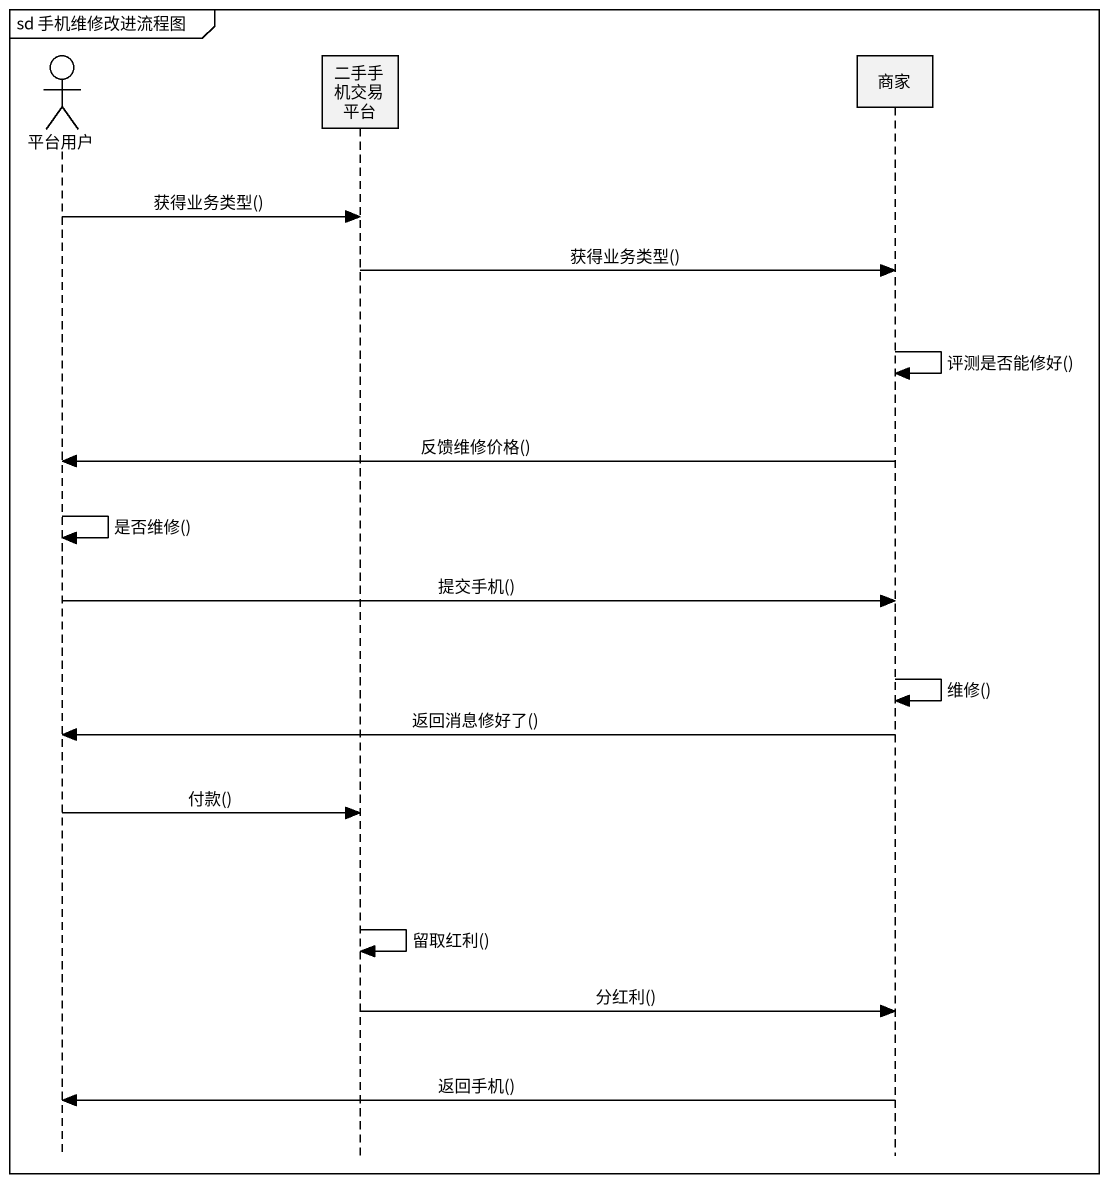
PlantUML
@startuml
mainframe sd 手机维修改进流程图
hide footbox
actor 平台用户
participant 二手手机交易平台
participant 商家

平台用户 -> 二手手机交易平台 : 获得业务类型()
二手手机交易平台 -> 商家 : 获得业务类型()
商家 -> 商家 : 评测是否能修好()
商家 -> 平台用户 : 反馈维修价格()
平台用户 -> 平台用户 : 是否维修()
平台用户 -> 商家 : 提交手机()
商家 -> 商家 : 维修()
商家 -> 平台用户 : 返回消息修好了()
平台用户 -> 二手手机交易平台 : 付款()
二手手机交易平台 -> 二手手机交易平台 : 留取红利()
二手手机交易平台 -> 商家 : 分红利()
商家 -> 平台用户 : 返回手机()
@enduml
